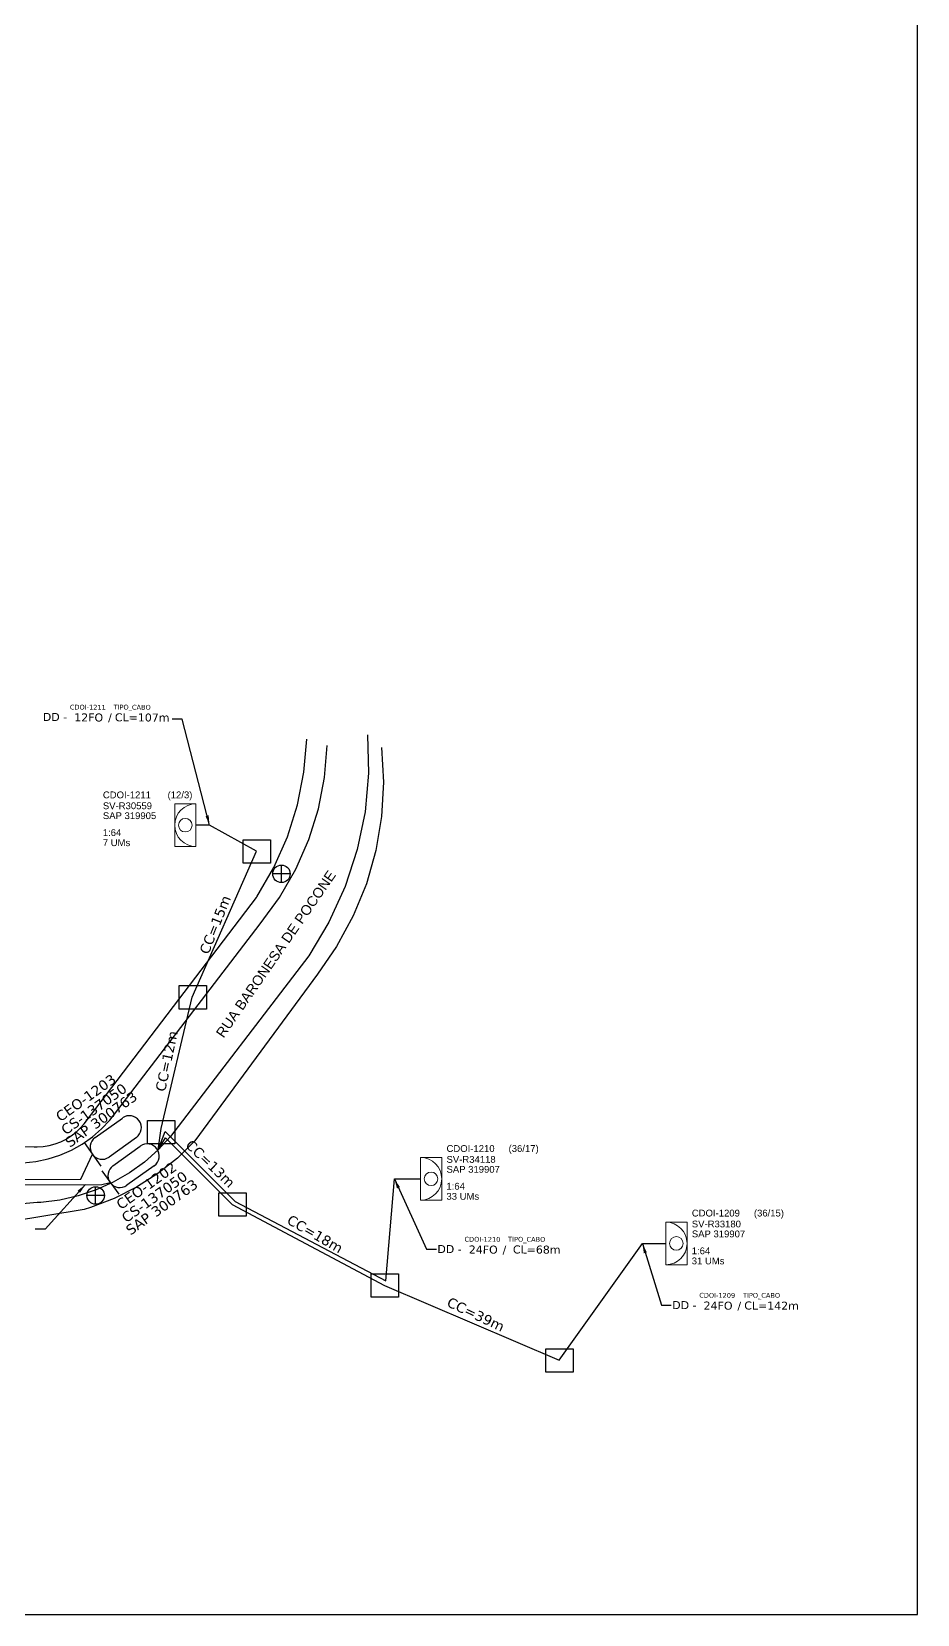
# Model space of a CAD drawing. Header units: millimetres. Extents: x 1934 to 2775, y 1519 to 2113.
# Drawn here: x 2595.4 to 2775.1, y 1519.2 to 1840 of the extents above; entities that cross this region are included whole.
import ezdxf
from ezdxf.enums import TextEntityAlignment as Align

# ---------------------------------------------------------------- set-up
doc = ezdxf.new("R2010")
doc.units = ezdxf.units.MM
doc.header["$LTSCALE"] = 3
doc.header["$MEASUREMENT"] = 0
for name, color, linetype in [('10.0-Cartográfico', 252, 'Continuous'), ('10.1-Caixas Subterrâneas', 5, 'Continuous'), ('10.3-Nome das Ruas', 252, 'Continuous'), ('20.5-CEO', 1, 'Continuous'), ('20.8-Legenda', 1, 'Continuous'), ('CD a instalar', 1, 'Continuous'), ('label_cabos', 7, 'Continuous'), ('Legenda', 1, 'Continuous')]:
    doc.layers.add(name, color=color, linetype=linetype)
for name, color, linetype, lineweight in [('10.4-Postes', 1, 'Continuous', 0), ("20.0-LEGENDA DOS CDO'S", 1, 'Continuous', 0), ('20.1-CDO_INTERIOR', 1, 'Continuous', 0)]:
    doc.layers.add(name, color=color, linetype=linetype, lineweight=lineweight)
doc.layers.add('EXTRA', color=50, linetype='Continuous', plot=False)
doc.styles.add('ARIAL', font='arial.ttf')
doc.styles.add('siredit', font='verdana.ttf')
doc.styles.get("Standard").update_dxf_attribs({"font": 'arial.ttf'})
doc.dimstyles.new('CC', dxfattribs={"dimtxt": 1, "dimasz": 2, "dimexe": 0.18, "dimexo": 0.0625, "dimgap": 0.09, "dimtad": 0, "dimdec": 0, "dimrnd": 1, "dimzin": 0, "dimdsep": 46, "dimtxsty": 'siredit', "dimblk": 'NONE', "dimcen": 0, "dimse1": 1, "dimse2": 1, "dimsd1": 1, "dimsd2": 1, "dimclrt": 7, "dimadec": 0, "dimazin": 0, "dimtfac": 1, "dimtdec": 0, "dimtofl": 0, "dimtmove": 0, "dimatfit": 3, "dimfxl": 0, "dimtolj": 1, "dimtzin": 0, "dimarcsym": 0})

# ---------------------------------------------------------------- blocks, each defined once
blk = doc.blocks.new('MHMZ')
at = {"color": 5}
for p, q in [((-0.0000133, 0.0000116), (0.000014, 0.0000116)), ((-0.0000133, -0.0000118), (-0.0000133, 0.0000116)), ((0.000014, 0.0000116), (0.000014, -0.0000118)), ((0.000014, -0.0000118), (-0.0000133, -0.0000118))]:
    blk.add_line(p, q, dxfattribs=at)
blk = doc.blocks.new('CDOI_CT_DRT')
at = {"layer": '20.1-CDO_INTERIOR', "color": 0, "lineweight": 18}
blk.add_lwpolyline([(2.13, -2.13), (2.13, 2.12), (0, 2.12), (0, -2.13)], close=True, dxfattribs=at)
blk.add_circle((1.06, 0), 0.68, dxfattribs=at)
blk.add_arc((0, 0), 2.13, 269.9724, 89.9724, dxfattribs=at)
at = {"layer": "20.0-LEGENDA DOS CDO'S", "color": 0, "style": 'ARIAL'}
for tag, p in [('CDO_N', (2.61, 2.69)), ('SURVEY', (2.61, 1.6)), ('SAP', (2.61, 0.61)), ('1:XX', (2.6, -1.08)), ('UMS', (2.6, -2.09))]:
    blk.add_attdef(tag, p, '', height=0.68, rotation=359.9724, dxfattribs=at)
blk.add_attdef('FIBRAS_UTILIZADAS', text='', height=0.68, rotation=359.9724, dxfattribs=at).set_placement((10.32, 2.69), align=Align.CENTER)
blk = doc.blocks.new('CDOI_CT_ESQ')
at = {"layer": '20.1-CDO_INTERIOR', "color": 0, "lineweight": 18}
blk.add_lwpolyline([(-2.12, -2.13), (-2.12, 2.12), (0, 2.12), (0.01, -2.13)], close=True, dxfattribs=at)
blk.add_circle((-1.06, 0), 0.68, dxfattribs=at)
blk.add_arc((0.01, 0), 2.13, 90.0276, 270.0276, dxfattribs=at)
at = {"layer": "20.0-LEGENDA DOS CDO'S", "color": 0, "style": 'ARIAL'}
for tag, p in [('CDO_N', (-9.3, 2.69)), ('SURVEY', (-9.3, 1.6)), ('SAP', (-9.3, 0.61)), ('1:XX', (-9.31, -1.08)), ('UMS', (-9.31, -2.09))]:
    blk.add_attdef(tag, p, '', height=0.68, rotation=359.9724, dxfattribs=at)
blk.add_attdef('FIBRAS_UTILIZADAS', text='', height=0.68, rotation=359.9724, dxfattribs=at).set_placement((-1.59, 2.69), align=Align.CENTER)
blk = doc.blocks.new('CEO_CT_DRT')
at = {"layer": '20.5-CEO', "color": 0}
for p, q in [((-1.56, 1.26), (1.8, 1.26)), ((1.8, -1.13), (-1.56, -1.13))]:
    blk.add_line(p, q, dxfattribs=at)
blk.add_lwpolyline([(-2.75, 1.51), (-2.75, -1.38)], dxfattribs=at)
for centre, start, end in [((-1.56, 0.07), 90, 270), ((1.8, 0.07), 270, 90)]:
    blk.add_arc(centre, 1.2, start, end, dxfattribs=at)
at = {"layer": '20.5-CEO', "color": 7, "style": 'siredit'}
for tag, p in [('CEO_Nº', (0.12, 5.61)), ('LOCAL', (0.12, 4.23)), ('SAP', (0.12, 2.97)), ('FIBRAS_RESERVA', (0.12, -1.94))]:
    blk.add_attdef(tag, text='', height=1.01, dxfattribs=at).set_placement(p, align=Align.TOP_CENTER)
blk = doc.blocks.new('_None')
blk = doc.blocks.new('LEGENDA DOS CABOS')
at = {"layer": 'EXTRA', "color": 0, "style": 'siredit'}
for tag, p in [('ID', (4.6, 0.97)), ('XX', (9.03, 0.97))]:
    blk.add_attdef(tag, text='', height=0.48, rotation=359.69, dxfattribs=at).set_placement(p, align=Align.MIDDLE_CENTER)
at = {"layer": 'Legenda', "color": 0, "style": 'siredit'}
for tag, p in [('TIPO_CABO', (1.31, 0)), ('CABO', (4.69, -0.05)), ('/', (6.81, -0.05)), ('METROS', (10.03, -0.05))]:
    blk.add_attdef(tag, text='', height=0.8, rotation=359.69, dxfattribs=at).set_placement(p, align=Align.MIDDLE_CENTER)

msp = doc.modelspace()

# ---------------------------------------------------------------- linework, layer by layer
at = {"linetype": 'Continuous'}
msp.add_lwpolyline([(1934.06, 1519.17), (2775.06, 1519.17), (2775.06, 2113.17), (1934.06, 2113.17)], close=True, dxfattribs=at)
at = {"color": 1, "linetype": 'Continuous'}
for points in [[(2647.87, 1669.27), (2644.32, 1669.27)], [(2646.09, 1667.5), (2646.09, 1671.05)], [(2610.19, 1604.08), (2606.64, 1604.08)], [(2608.41, 1602.3), (2608.41, 1605.85)]]:
    msp.add_lwpolyline(points, dxfattribs=at)
for centre in [(2646.09, 1669.27), (2608.41, 1604.08)]:
    msp.add_circle(centre, 1.77, dxfattribs=at)
at = {"layer": '10.0-Cartográfico'}
for points in [[(2663.57, 1697.47), (2663.75, 1689.65), (2663.04, 1681.86), (2661.45, 1674.19), (2659.01, 1666.69), (2655.73, 1659.49), (2651.66, 1652.63), (2623.59, 1616.04), (2621.1, 1613.32), (2618.3, 1610.83), (2615.26, 1608.65), (2611.97, 1606.77), (2608.51, 1605.21), (2604.86, 1603.99), (2601.12, 1603.15), (2597.29, 1602.66), (2596.52, 1602.62), (2577.7, 1600.98), (2549.58, 1601.49), (2518.74, 1602.95), (2484.28, 1605.24)], [(2666.36, 1694.85), (2666.76, 1687.87), (2666.4, 1680.91), (2665.25, 1674.01), (2663.32, 1667.27), (2660.64, 1660.75), (2657.24, 1654.53), (2653.38, 1648.95), (2628.55, 1615.14), (2624.98, 1611.64), (2621.02, 1608.51), (2616.73, 1605.79), (2612.15, 1603.49), (2607.35, 1601.64), (2606.11, 1601.24), (2590.97, 1598.71), (2575.64, 1597.65), (2560.27, 1598.08), (2558.27, 1598.24), (2531.48, 1599.7)], [(2568.93, 1614.85), (2595.95, 1613.96), (2596.53, 1613.95), (2597.77, 1614.02), (2598.99, 1614.22), (2600.2, 1614.54), (2601.34, 1614.96), (2602.44, 1615.5), (2603.48, 1616.14), (2604.44, 1616.88), (2605.3, 1617.69), (2606.06, 1618.6), (2641.01, 1664.49), (2641.09, 1664.6), (2644.55, 1670.53), (2647.31, 1676.76), (2649.36, 1683.23), (2650.66, 1689.85), (2651.22, 1696.56)], [(2593.7, 1610.66), (2596.25, 1610.96), (2598.75, 1611.49), (2601.17, 1612.27), (2603.49, 1613.28), (2605.69, 1614.5), (2607.75, 1615.93), (2609.61, 1617.56), (2611.3, 1619.36), (2612.26, 1620.58), (2641.79, 1659.13), (2645.71, 1664.49), (2649.02, 1670.2), (2651.67, 1676.22), (2653.6, 1682.43), (2654.84, 1688.82), (2655.35, 1695.29)]]:
    msp.add_lwpolyline(points, dxfattribs=at)
at = {"layer": 'CD a instalar', "color": 7, "linetype": 'ByBlock'}
for points in [[(2621.1, 1613.32), (2621.72, 1617.65), (2628.02, 1644.25), (2641.06, 1673.84), (2631.51, 1679.13), (2628.75, 1679.13)], [(2621.1, 1613.32), (2622.49, 1617.07), (2636.72, 1602.82), (2667.24, 1586.77), (2668.99, 1607.45), (2674.28, 1607.45)], [(2621.1, 1613.32), (2622.58, 1615.73), (2636.09, 1602.27), (2666.98, 1585.82), (2702.42, 1570.67), (2719.31, 1594.36), (2724.03, 1594.36)], [(2521.9, 1608.52), (2526, 1607.16), (2605.4, 1607.36), (2607.75, 1612.43)], [(2521.9, 1608.52), (2525.94, 1606.11), (2609.69, 1606.31), (2611.37, 1606.71)]]:
    msp.add_lwpolyline(points, dxfattribs=at)

# ---------------------------------------------------------------- block references
at = {"layer": '10.1-Caixas Subterrâneas', "color": 40, "xscale": 202800, "yscale": 202800, "zscale": 202800}
for p in [(2641.06, 1673.84), (2628.03, 1644.25), (2621.6, 1616.94), (2636.09, 1602.27), (2666.98, 1585.83), (2702.42, 1570.67)]:
    msp.add_blockref('MHMZ', p, dxfattribs=at)
at = {"layer": '10.4-Postes', "color": 8, "xscale": 2.028, "yscale": 2.028, "zscale": 2.028}
msp.add_blockref('CDOI_CT_ESQ', (2628.74, 1679.13), dxfattribs=at).add_auto_attribs({'CDO_N': 'CDOI-1211', 'FIBRAS_UTILIZADAS': '(12/3)', 'SURVEY': 'SV-R30559', 'SAP': 'SAP 319905', '1:XX': '1:64', 'UMS': '7 UMs'})
at = {"layer": '20.1-CDO_INTERIOR', "color": 7, "xscale": 2.028, "yscale": 2.028, "zscale": 2.028}
for p, values in [((2674.28, 1607.45), {'CDO_N': 'CDOI-1210', 'FIBRAS_UTILIZADAS': '(36/17)', 'SURVEY': 'SV-R34118', 'SAP': 'SAP 319907', '1:XX': '1:64', 'UMS': '33 UMs'}), ((2724.03, 1594.36), {'CDO_N': 'CDOI-1209', 'FIBRAS_UTILIZADAS': '(36/15)', 'SURVEY': 'SV-R33180', 'SAP': 'SAP 319907', '1:XX': '1:64', 'UMS': '31 UMs'})]:
    msp.add_blockref('CDOI_CT_DRT', p, dxfattribs=at).add_auto_attribs(values)
at = {"layer": 'CD a instalar', "color": 7, "linetype": 'ByBlock'}
ref = msp.add_blockref('CEO_CT_DRT', (2612.37, 1615.57), dxfattribs=dict(at, xscale=2.028, yscale=2.028, zscale=2.028, rotation=35.63856658342694))
ref.add_attrib('CEO_Nº', 'CEO-1203', dxfattribs={"layer": '20.5-CEO', "color": 7, "height": 2.056, "rotation": 35.6386, "style": 'siredit'}).set_placement((2605.82, 1624.71), align=Align.TOP_CENTER)
ref.add_attrib('LOCAL', 'CS-137050', dxfattribs={"layer": '20.5-CEO', "color": 7, "height": 2.056, "rotation": 35.6386, "style": 'siredit'}).set_placement((2607.45, 1622.44), align=Align.TOP_CENTER)
ref.add_attrib('SAP', 'SAP 300763', dxfattribs={"layer": '20.5-CEO', "color": 7, "height": 2.056, "rotation": 35.6386, "style": 'siredit'}).set_placement((2608.93, 1620.36), align=Align.TOP_CENTER)
ref = msp.add_blockref('CEO_CT_DRT', (2615.99, 1609.85), dxfattribs=dict(at, xscale=2.028, yscale=2.028, zscale=2.028, rotation=35.63856658342694))
ref.add_attrib('CEO_Nº', 'CEO-1202', dxfattribs={"layer": '20.5-CEO', "color": 7, "height": 2.056, "rotation": 35.6386, "style": 'siredit'}).set_placement((2618.1, 1606.9), align=Align.TOP_CENTER)
ref.add_attrib('LOCAL', 'CS-137050', dxfattribs={"layer": '20.5-CEO', "color": 7, "height": 2.056, "rotation": 35.6386, "style": 'siredit'}).set_placement((2619.73, 1604.63), align=Align.TOP_CENTER)
ref.add_attrib('SAP', 'SAP 300763', dxfattribs={"layer": '20.5-CEO', "color": 7, "height": 2.056, "rotation": 35.6386, "style": 'siredit'}).set_placement((2621.22, 1602.56), align=Align.TOP_CENTER)
at = {"layer": 'label_cabos', "color": 0}
ref = msp.add_blockref('LEGENDA DOS CABOS', (2597.5, 1701.07), dxfattribs=dict(at, xscale=2.028, yscale=2.028, zscale=2.028))
ref.add_attrib('ID', 'CDOI-1211', dxfattribs={"layer": 'EXTRA', "color": 0, "height": 0.973, "rotation": 359.69, "style": 'siredit'}).set_placement((2606.83, 1703.05), align=Align.MIDDLE_CENTER)
ref.add_attrib('CABO', '12FO', dxfattribs={"layer": '20.8-Legenda', "color": 0, "height": 1.622, "rotation": 359.69, "style": 'siredit'}).set_placement((2607, 1700.97), align=Align.MIDDLE_CENTER)
ref.add_attrib('METROS', 'CL=107m', dxfattribs={"layer": '20.8-Legenda', "color": 0, "height": 1.622, "rotation": 359.69, "style": 'siredit'}).set_placement((2617.85, 1700.97), align=Align.MIDDLE_CENTER)
ref.add_attrib('XX', 'TIPO_CABO', dxfattribs={"layer": 'EXTRA', "color": 0, "height": 0.973, "rotation": 359.69, "style": 'siredit'}).set_placement((2615.81, 1703.05), align=Align.MIDDLE_CENTER)
ref.add_attrib('/', '/', dxfattribs={"layer": '20.8-Legenda', "color": 0, "height": 1.62, "rotation": 359.69, "style": 'siredit'}).set_placement((2611.31, 1700.97), align=Align.MIDDLE_CENTER)
ref.add_attrib('TIPO_CABO', 'DD -', dxfattribs={"layer": '20.8-Legenda', "color": 0, "height": 1.622, "rotation": 359.69, "style": 'siredit'}).set_placement((2600.17, 1701.06), align=Align.MIDDLE_CENTER)
ref = msp.add_blockref('LEGENDA DOS CABOS', (2677.51, 1593.22), dxfattribs=dict(at, xscale=2.028, yscale=2.028, zscale=2.028))
ref.add_attrib('ID', 'CDOI-1210', dxfattribs={"layer": 'EXTRA', "color": 0, "height": 0.973, "rotation": 359.69, "style": 'siredit'}).set_placement((2686.85, 1595.19), align=Align.MIDDLE_CENTER)
ref.add_attrib('CABO', '24FO', dxfattribs={"layer": '20.8-Legenda', "color": 0, "height": 1.622, "rotation": 359.69, "style": 'siredit'}).set_placement((2687.02, 1593.11), align=Align.MIDDLE_CENTER)
ref.add_attrib('METROS', 'CL=68m', dxfattribs={"layer": '20.8-Legenda', "color": 0, "height": 1.622, "rotation": 359.69, "style": 'siredit'}).set_placement((2697.86, 1593.11), align=Align.MIDDLE_CENTER)
ref.add_attrib('XX', 'TIPO_CABO', dxfattribs={"layer": 'EXTRA', "color": 0, "height": 0.973, "rotation": 359.69, "style": 'siredit'}).set_placement((2695.83, 1595.19), align=Align.MIDDLE_CENTER)
ref.add_attrib('/', '/', dxfattribs={"layer": '20.8-Legenda', "color": 0, "height": 1.62, "rotation": 359.69, "style": 'siredit'}).set_placement((2691.32, 1593.11), align=Align.MIDDLE_CENTER)
ref.add_attrib('TIPO_CABO', 'DD -', dxfattribs={"layer": '20.8-Legenda', "color": 0, "height": 1.622, "rotation": 359.69, "style": 'siredit'}).set_placement((2680.18, 1593.21), align=Align.MIDDLE_CENTER)
ref = msp.add_blockref('LEGENDA DOS CABOS', (2725.14, 1581.85), dxfattribs=dict(at, xscale=2.028, yscale=2.028, zscale=2.028))
ref.add_attrib('ID', 'CDOI-1209', dxfattribs={"layer": 'EXTRA', "color": 0, "height": 0.973, "rotation": 359.69, "style": 'siredit'}).set_placement((2734.47, 1583.83), align=Align.MIDDLE_CENTER)
ref.add_attrib('CABO', '24FO', dxfattribs={"layer": '20.8-Legenda', "color": 0, "height": 1.622, "rotation": 359.69, "style": 'siredit'}).set_placement((2734.64, 1581.75), align=Align.MIDDLE_CENTER)
ref.add_attrib('METROS', 'CL=142m', dxfattribs={"layer": '20.8-Legenda', "color": 0, "height": 1.622, "rotation": 359.69, "style": 'siredit'}).set_placement((2745.49, 1581.75), align=Align.MIDDLE_CENTER)
ref.add_attrib('XX', 'TIPO_CABO', dxfattribs={"layer": 'EXTRA', "color": 0, "height": 0.973, "rotation": 359.69, "style": 'siredit'}).set_placement((2743.45, 1583.83), align=Align.MIDDLE_CENTER)
ref.add_attrib('/', '/', dxfattribs={"layer": '20.8-Legenda', "color": 0, "height": 1.62, "rotation": 359.69, "style": 'siredit'}).set_placement((2738.95, 1581.75), align=Align.MIDDLE_CENTER)
ref.add_attrib('TIPO_CABO', 'DD -', dxfattribs={"layer": '20.8-Legenda', "color": 0, "height": 1.622, "rotation": 359.69, "style": 'siredit'}).set_placement((2727.81, 1581.85), align=Align.MIDDLE_CENTER)

# ---------------------------------------------------------------- texts
at = {"layer": '10.3-Nome das Ruas'}
msp.add_text('RUA BARONESA DE POCONE', height=2.028, rotation=55.3665, dxfattribs=at).set_placement((2634.34, 1635.86))
at = {"layer": 'label_cabos', "color": 7, "style": 'siredit'}
for s, rotation, p in [('CC=15m', 68.2799, (2631.27, 1652.79)), ('CC=12m', 77.9167, (2622.49, 1625)), ('CC=13m', 316.1909, (2626.48, 1614.1)), ('CC=18m', 329.96, (2647.01, 1598.52)), ('CC=39m', 334.6484, (2679.45, 1581.73))]:
    msp.add_text(s, height=2.028, rotation=rotation, dxfattribs=at).set_placement(p)

# ---------------------------------------------------------------- leaders
at = {"layer": 'label_cabos'}
for points in [[(2631.51, 1679.13), (2625.95, 1700.65), (2623.95, 1700.65)], [(2668.99, 1607.45), (2675.51, 1593.22), (2677.51, 1593.22)], [(2606.33, 1606.3), (2598.16, 1597.23), (2596.16, 1597.23)], [(2719.31, 1594.36), (2723.14, 1581.85), (2725.14, 1581.85)]]:
    msp.add_leader(points, dimstyle='CC', override={"dimgap": 0.09, "dimtad": 0}, dxfattribs=at)

doc.saveas('drawing.dxf')
